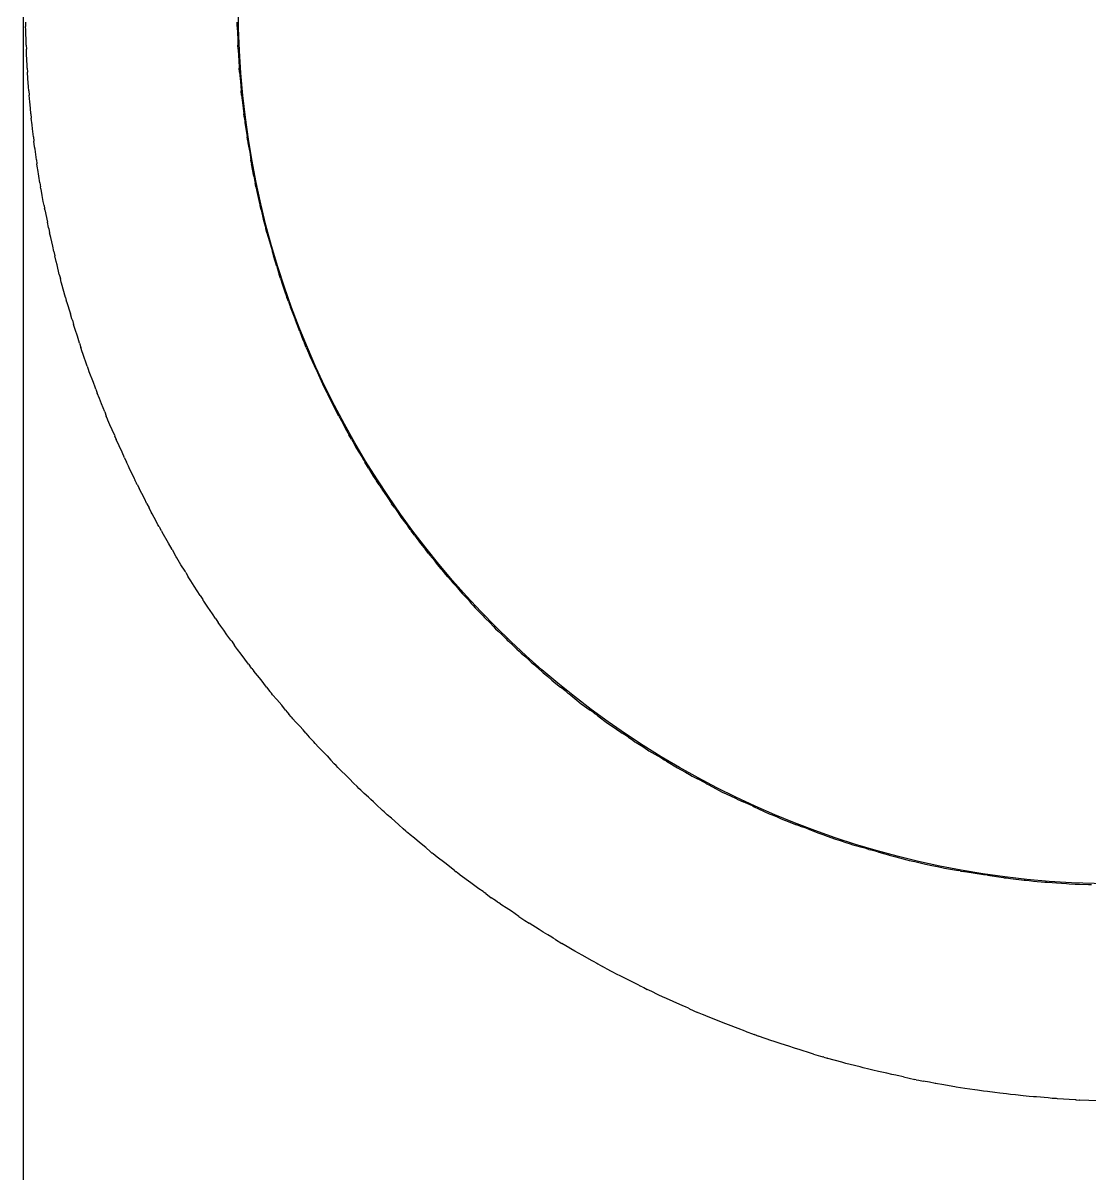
# Model space of a CAD drawing. Extents: x -31 to 210, y -65 to 38.
# Drawn here: x -30.99 to -15.86, y -16.56 to -0.25 of the extents above; entities that cross this region are included whole.
import ezdxf

# ---------------------------------------------------------------- set-up
doc = ezdxf.new("R2010")
doc.units = 0

msp = doc.modelspace()

# ---------------------------------------------------------------- linework, layer by layer
at = {"layer": 'BOUNDING_BOX'}
msp.add_line((-30.9858, 20.7725), (-30.9858, -31.7776), dxfattribs=at)
at = {"layer": 'MIDPLANE_Z0_OUTLINE'}
for p, q in [((-30.9488, -0.2362), (-30.9483, -0.2955)), ((-30.9468, -0.3464), (-30.9483, -0.2955)), ((-27.9495, -0.2955), (-27.9502, -0.2362)), ((-27.9495, -0.2955), (-27.946, -0.3976)), ((-30.9409, -0.5381), (-30.9468, -0.3464)), ((-27.946, -0.3976), (-27.9436, -0.4657)), ((-27.9436, -0.4657), (-27.9399, -0.5612)), ((-30.9403, -0.5612), (-30.9409, -0.5381)), ((-30.9403, -0.5612), (-30.9386, -0.6205)), ((-30.935, -0.6892), (-30.9386, -0.6205)), ((-27.9376, -0.6205), (-27.9399, -0.5612)), ((-27.9376, -0.6205), (-27.9318, -0.718)), ((-30.9267, -0.8489), (-30.935, -0.6892)), ((-27.9318, -0.718), (-27.9283, -0.7755)), ((-27.9283, -0.7755), (-27.921, -0.8862)), ((-30.9249, -0.8862), (-30.9267, -0.8489)), ((-30.9249, -0.8862), (-30.922, -0.9455)), ((-30.9156, -1.0321), (-30.922, -0.9455)), ((-27.917, -0.9455), (-27.921, -0.8862)), ((-27.917, -0.9455), (-27.9095, -1.0344)), ((-30.9067, -1.1539), (-30.9156, -1.0321)), ((-27.9095, -1.0344), (-27.9058, -1.0779)), ((-27.9058, -1.0779), (-27.8932, -1.2112)), ((-30.9027, -1.2112), (-30.9067, -1.1539)), ((-30.9027, -1.2112), (-30.8986, -1.2705)), ((-30.8896, -1.3666), (-30.8986, -1.2705)), ((-27.8875, -1.2705), (-27.8932, -1.2112)), ((-27.8875, -1.2705), (-27.8795, -1.3442)), ((-30.8814, -1.4535), (-30.8896, -1.3666)), ((-30.8739, -1.5362), (-30.8814, -1.4535)), ((-27.8795, -1.3442), (-27.8763, -1.3734)), ((-27.8763, -1.3734), (-27.8563, -1.5362)), ((-30.8739, -1.5362), (-30.8686, -1.5955)), ((-30.8578, -1.6898), (-30.8686, -1.5955)), ((-27.849, -1.5955), (-27.8563, -1.5362)), ((-27.849, -1.5955), (-27.8423, -1.6462)), ((-30.8511, -1.7482), (-30.8578, -1.6898)), ((-30.8385, -1.8612), (-30.8511, -1.7482)), ((-27.8423, -1.6462), (-27.8401, -1.6623)), ((-27.8401, -1.6623), (-27.8101, -1.8612)), ((-30.8385, -1.8612), (-30.8319, -1.9205)), ((-30.8209, -2.0017), (-30.8319, -1.9205)), ((-27.8012, -1.9205), (-27.8101, -1.8612)), ((-27.8012, -1.9205), (-27.7983, -1.9396)), ((-27.7983, -1.9396), (-27.7975, -1.9446)), ((-27.7975, -1.9446), (-27.7886, -1.9948)), ((-30.816, -2.0381), (-30.8209, -2.0017)), ((-30.796, -2.1862), (-30.816, -2.0381)), ((-27.7886, -1.9948), (-27.7734, -2.0801)), ((-27.7734, -2.0801), (-27.7561, -2.1862)), ((-30.796, -2.1862), (-30.7881, -2.2455)), ((-30.779, -2.3035), (-30.7881, -2.2455)), ((-27.7502, -2.2224), (-27.7561, -2.1862)), ((-27.7502, -2.2224), (-27.7465, -2.2431)), ((-27.7465, -2.2431), (-27.7461, -2.2455)), ((-27.7141, -2.4167), (-27.7461, -2.2455)), ((-30.7759, -2.3231), (-30.779, -2.3035)), ((-30.746, -2.5112), (-30.7759, -2.3231)), ((-27.7141, -2.4167), (-27.6992, -2.4964)), ((-30.746, -2.5112), (-30.7365, -2.5705)), ((-30.7319, -2.5962), (-30.7365, -2.5705)), ((-30.7307, -2.6029), (-30.7319, -2.5962)), ((-30.7142, -2.6929), (-30.7307, -2.6029)), ((-27.6992, -2.4964), (-27.6961, -2.5112)), ((-27.6838, -2.5705), (-27.6961, -2.5112)), ((-27.6838, -2.5705), (-27.6699, -2.636)), ((-30.6984, -2.7794), (-30.7142, -2.6929)), ((-27.6699, -2.636), (-27.6426, -2.7648)), ((-27.6426, -2.7648), (-27.6257, -2.8362)), ((-30.6873, -2.8362), (-30.6984, -2.7794)), ((-30.6873, -2.8362), (-30.6794, -2.8765)), ((-30.6765, -2.8932), (-30.6794, -2.8765)), ((-30.6761, -2.8955), (-30.6765, -2.8932)), ((-30.6761, -2.8955), (-30.6391, -3.0702)), ((-27.6116, -2.8955), (-27.6257, -2.8362)), ((-27.6116, -2.8955), (-27.5919, -2.9789)), ((-30.6232, -3.1453), (-30.6391, -3.0702)), ((-27.5919, -2.9789), (-27.5804, -3.0275)), ((-27.5804, -3.0275), (-27.5445, -3.1612)), ((-30.6201, -3.1612), (-30.6232, -3.1453)), ((-30.6201, -3.1612), (-30.6086, -3.2205)), ((-30.5938, -3.2856), (-30.6086, -3.2205)), ((-27.5286, -3.2205), (-27.5445, -3.1612)), ((-27.5286, -3.2205), (-27.5162, -3.2686)), ((-30.5649, -3.4121), (-30.5938, -3.2856)), ((-30.5489, -3.4862), (-30.5649, -3.4121)), ((-27.5162, -3.2686), (-27.5121, -3.2843)), ((-27.5121, -3.2843), (-27.4518, -3.4862)), ((-30.5489, -3.4862), (-30.5361, -3.5455)), ((-30.5157, -3.6284), (-30.5361, -3.5455)), ((-27.4484, -3.4978), (-27.4518, -3.4862)), ((-27.4484, -3.4978), (-27.448, -3.4992)), ((-27.448, -3.4992), (-27.4382, -3.5353)), ((-27.4382, -3.5353), (-27.4355, -3.5442)), ((-27.4355, -3.5442), (-27.4351, -3.5455)), ((-27.3891, -3.7011), (-27.4351, -3.5455)), ((-30.5039, -3.6761), (-30.5157, -3.6284)), ((-30.4712, -3.8112), (-30.5039, -3.6761)), ((-27.3891, -3.7011), (-27.3639, -3.7861)), ((-30.4712, -3.8112), (-30.4568, -3.8705)), ((-30.4435, -3.9202), (-30.4568, -3.8705)), ((-27.3639, -3.7861), (-27.3556, -3.8112)), ((-27.3359, -3.8705), (-27.3556, -3.8112)), ((-27.3359, -3.8705), (-27.3116, -3.9464)), ((-30.4392, -3.9364), (-30.4435, -3.9202)), ((-30.3849, -4.1362), (-30.4392, -3.9364)), ((-27.3116, -3.9464), (-27.2844, -4.0315)), ((-27.2844, -4.0315), (-27.2464, -4.1362)), ((-30.3849, -4.1362), (-30.3734, -4.1785)), ((-30.3728, -4.1803), (-30.3734, -4.1785)), ((-30.3695, -4.1916), (-30.3728, -4.1803)), ((-30.3687, -4.1949), (-30.3695, -4.1916)), ((-30.3685, -4.1955), (-30.3687, -4.1949)), ((-30.3685, -4.1955), (-30.3141, -4.3711)), ((-27.2249, -4.1955), (-27.2464, -4.1362)), ((-27.2249, -4.1955), (-27.206, -4.2509)), ((-30.2928, -4.4399), (-30.3141, -4.3711)), ((-27.206, -4.2509), (-27.1991, -4.2712)), ((-27.1991, -4.2712), (-27.1238, -4.4612)), ((-30.2868, -4.4612), (-30.2928, -4.4399)), ((-30.2868, -4.4612), (-30.2701, -4.5205)), ((-30.247, -4.5919), (-30.2701, -4.5205)), ((-27.1234, -4.4624), (-27.1238, -4.4612)), ((-27.1234, -4.4624), (-27.1233, -4.4625)), ((-27.1233, -4.4625), (-27.108, -4.5052)), ((-27.108, -4.5052), (-27.1026, -4.5187)), ((-27.1026, -4.5187), (-27.1019, -4.5205)), ((-27.0641, -4.619), (-27.1019, -4.5205)), ((-30.2159, -4.688), (-30.247, -4.5919)), ((-30.1854, -4.7862), (-30.2159, -4.688)), ((-27.0641, -4.619), (-27.0177, -4.7398)), ((-30.1854, -4.7862), (-30.167, -4.8455)), ((-30.1456, -4.9086), (-30.167, -4.8455)), ((-27.0177, -4.7398), (-26.9976, -4.7862)), ((-26.9719, -4.8455), (-26.9976, -4.7862)), ((-26.9719, -4.8455), (-26.9416, -4.9204)), ((-30.1369, -4.9341), (-30.1456, -4.9086)), ((-30.0761, -5.1112), (-30.1369, -4.9341)), ((-26.9416, -4.9204), (-26.9218, -4.969)), ((-26.9218, -4.969), (-26.8555, -5.1112)), ((-30.0761, -5.1112), (-30.0558, -5.1705)), ((-30.0542, -5.175), (-30.0558, -5.1705)), ((-30.0538, -5.176), (-30.0542, -5.175)), ((-30.0528, -5.1788), (-30.0538, -5.176)), ((-30.0484, -5.1907), (-30.0528, -5.1788)), ((-29.9891, -5.3432), (-30.0484, -5.1907)), ((-26.8279, -5.1705), (-26.8555, -5.1112)), ((-26.8279, -5.1705), (-26.821, -5.1869)), ((-26.821, -5.1869), (-26.8191, -5.1913)), ((-26.8191, -5.1913), (-26.8143, -5.2009)), ((-26.8143, -5.2009), (-26.7984, -5.2323)), ((-29.963, -5.4102), (-29.9891, -5.3432)), ((-26.7984, -5.2323), (-26.7391, -5.3643)), ((-26.7391, -5.3643), (-26.7168, -5.4139)), ((-29.9539, -5.4362), (-29.963, -5.4102)), ((-29.9539, -5.4362), (-29.933, -5.4955)), ((-29.904, -5.5684), (-29.933, -5.4955)), ((-26.7168, -5.4139), (-26.7054, -5.4362)), ((-26.6753, -5.4955), (-26.7054, -5.4362)), ((-26.6753, -5.4955), (-26.6419, -5.5664)), ((-29.8733, -5.6454), (-29.904, -5.5684)), ((-29.8286, -5.7612), (-29.8733, -5.6454)), ((-26.6419, -5.5664), (-26.6106, -5.6327)), ((-26.6106, -5.6327), (-26.5409, -5.7612)), ((-29.8286, -5.7612), (-29.8057, -5.8205)), ((-29.7874, -5.8645), (-29.8057, -5.8205)), ((-29.7816, -5.8787), (-29.7874, -5.8645)), ((-26.5087, -5.8205), (-26.5409, -5.7612)), ((-26.5087, -5.8205), (-26.4996, -5.8392)), ((-26.4996, -5.8392), (-26.4971, -5.8443)), ((-26.4971, -5.8443), (-26.4915, -5.8539)), ((-26.4915, -5.8539), (-26.4734, -5.8849)), ((-29.7549, -5.9417), (-29.7816, -5.8787)), ((-29.7234, -6.0162), (-29.7549, -5.9417)), ((-29.6914, -6.0862), (-29.7234, -6.0162)), ((-26.4734, -5.8849), (-26.4141, -5.9993)), ((-26.4141, -5.9993), (-26.3844, -6.0565)), ((-29.6914, -6.0862), (-29.6828, -6.105)), ((-29.6668, -6.1451), (-29.6828, -6.105)), ((-29.6667, -6.1455), (-29.6668, -6.1451)), ((-29.6667, -6.1455), (-29.6641, -6.1512)), ((-29.5821, -6.3293), (-29.6641, -6.1512)), ((-26.3844, -6.0565), (-26.3669, -6.0862)), ((-26.3321, -6.1455), (-26.3669, -6.0862)), ((-26.3321, -6.1455), (-26.2948, -6.2145)), ((-29.5466, -6.4112), (-29.5821, -6.3293)), ((-26.2948, -6.2145), (-26.2677, -6.2648)), ((-26.2677, -6.2648), (-26.1761, -6.4112)), ((-29.5466, -6.4112), (-29.5209, -6.4705)), ((-29.4932, -6.5295), (-29.5209, -6.4705)), ((-26.1484, -6.4556), (-26.1761, -6.4112)), ((-26.1484, -6.4556), (-26.1477, -6.4568)), ((-26.1477, -6.4568), (-26.143, -6.4652)), ((-26.143, -6.4652), (-26.14, -6.4698)), ((-26.14, -6.4698), (-26.1396, -6.4705)), ((-26.0891, -6.556), (-26.1396, -6.4705)), ((-29.4817, -6.5538), (-29.4932, -6.5295)), ((-29.4077, -6.7092), (-29.4817, -6.5538)), ((-26.0891, -6.556), (-26.0222, -6.6693)), ((-26.0222, -6.6693), (-25.9772, -6.7362)), ((-29.3984, -6.7288), (-29.4077, -6.7092)), ((-29.3945, -6.7362), (-29.3984, -6.7288)), ((-29.3945, -6.7362), (-29.3755, -6.7726)), ((-29.3661, -6.7935), (-29.3755, -6.7726)), ((-29.3652, -6.7955), (-29.3661, -6.7935)), ((-29.3652, -6.7955), (-29.3391, -6.8455)), ((-29.2651, -6.9872), (-29.3391, -6.8455)), ((-25.9372, -6.7955), (-25.9772, -6.7362)), ((-25.9372, -6.7955), (-25.9064, -6.8463)), ((-25.9064, -6.8463), (-25.8943, -6.8664)), ((-29.229, -7.0612), (-29.2651, -6.9872)), ((-25.8943, -6.8664), (-25.867, -6.9043)), ((-25.867, -6.9043), (-25.8234, -6.965)), ((-25.8234, -6.965), (-25.7641, -7.0575)), ((-29.229, -7.0612), (-29.2001, -7.1205)), ((-29.1694, -7.1786), (-29.2001, -7.1205)), ((-25.7641, -7.0575), (-25.7626, -7.0598)), ((-25.7626, -7.0598), (-25.7616, -7.0612)), ((-25.7183, -7.1205), (-25.7616, -7.0612)), ((-25.7183, -7.1205), (-25.6803, -7.1778)), ((-25.6803, -7.1778), (-25.6306, -7.2527)), ((-29.1563, -7.2034), (-29.1694, -7.1786)), ((-29.0999, -7.3087), (-29.1563, -7.2034)), ((-29.0734, -7.3583), (-29.0999, -7.3087)), ((-25.6306, -7.2527), (-25.5278, -7.3862)), ((-29.057, -7.3862), (-29.0734, -7.3583)), ((-29.057, -7.3862), (-29.0411, -7.4132)), ((-29.0254, -7.4443), (-29.0411, -7.4132)), ((-29.0248, -7.4455), (-29.0254, -7.4443)), ((-29.0248, -7.4455), (-29.0141, -7.464)), ((-28.9232, -7.6203), (-29.0141, -7.464)), ((-25.4984, -7.4244), (-25.5278, -7.3862)), ((-25.4984, -7.4244), (-25.4974, -7.4258)), ((-25.4974, -7.4258), (-25.4897, -7.4369)), ((-25.4897, -7.4369), (-25.4838, -7.4444)), ((-25.4838, -7.4444), (-25.4829, -7.4455)), ((-25.4391, -7.5063), (-25.4829, -7.4455)), ((-28.8732, -7.7112), (-28.9232, -7.6203)), ((-25.4391, -7.5063), (-25.3533, -7.6254)), ((-25.3533, -7.6254), (-25.2824, -7.7112)), ((-28.8732, -7.7112), (-28.8406, -7.7705)), ((-28.8152, -7.8138), (-28.8406, -7.7705)), ((-28.8065, -7.8286), (-28.8152, -7.8138)), ((-28.7862, -7.8624), (-28.8065, -7.8286)), ((-25.2334, -7.7705), (-25.2824, -7.7112)), ((-25.2334, -7.7705), (-25.2139, -7.7973)), ((-25.2139, -7.7973), (-25.2081, -7.8052)), ((-25.2081, -7.8052), (-25.1997, -7.8147)), ((-25.1997, -7.8147), (-25.1734, -7.8445)), ((-28.7484, -7.9254), (-28.7862, -7.8624)), ((-28.6891, -8.0168), (-28.7484, -7.9254)), ((-25.1734, -7.8445), (-25.1141, -7.9207)), ((-25.1141, -7.9207), (-25.0635, -7.9857)), ((-25.0635, -7.9857), (-25.0186, -8.0362)), ((-28.6814, -8.0286), (-28.6891, -8.0168)), ((-28.6771, -8.0362), (-28.6814, -8.0286)), ((-28.6771, -8.0362), (-28.6435, -8.0955)), ((-28.6062, -8.154), (-28.6435, -8.0955)), ((-28.5578, -8.2299), (-28.6062, -8.154)), ((-24.966, -8.0955), (-25.0186, -8.0362)), ((-24.966, -8.0955), (-24.929, -8.1422)), ((-24.929, -8.1422), (-24.914, -8.1612)), ((-28.4759, -8.3612), (-28.5578, -8.2299)), ((-24.914, -8.1612), (-24.8933, -8.1831)), ((-24.8933, -8.1831), (-24.8484, -8.2307)), ((-24.8484, -8.2307), (-24.7891, -8.3013)), ((-24.7891, -8.3013), (-24.7617, -8.3339)), ((-28.4759, -8.3612), (-28.439, -8.4205)), ((-28.434, -8.4282), (-28.439, -8.4205)), ((-28.4328, -8.43), (-28.434, -8.4282)), ((-28.431, -8.4328), (-28.4328, -8.43)), ((-28.4234, -8.4441), (-28.431, -8.4328)), ((-28.3641, -8.5287), (-28.4234, -8.4441)), ((-24.7617, -8.3339), (-24.7356, -8.3612)), ((-24.6788, -8.4205), (-24.7356, -8.3612)), ((-24.6788, -8.4205), (-24.6324, -8.4748)), ((-24.6324, -8.4748), (-24.6071, -8.5042)), ((-28.2991, -8.6213), (-28.3641, -8.5287)), ((-28.2573, -8.6862), (-28.2991, -8.6213)), ((-24.6071, -8.5042), (-24.5756, -8.5353)), ((-24.5756, -8.5353), (-24.5234, -8.5868)), ((-24.5234, -8.5868), (-24.4641, -8.6524)), ((-28.2573, -8.6862), (-28.2192, -8.7455)), ((-28.184, -8.7961), (-28.2192, -8.7455)), ((-28.1696, -8.8168), (-28.184, -8.7961)), ((-24.4641, -8.6524), (-24.448, -8.6701)), ((-24.448, -8.6701), (-24.4314, -8.6862)), ((-24.3702, -8.7455), (-24.4314, -8.6862)), ((-24.3702, -8.7455), (-24.3198, -8.8)), ((-24.3198, -8.8), (-24.2877, -8.8348)), ((-28.142, -8.8558), (-28.1696, -8.8168)), ((-28.0984, -8.9176), (-28.142, -8.8558)), ((-28.0391, -8.9946), (-28.0984, -8.9176)), ((-24.2877, -8.8348), (-24.253, -8.8666)), ((-24.253, -8.8666), (-24.1984, -8.9168)), ((-24.1984, -8.9168), (-24.1391, -8.9775)), ((-28.0318, -9.004), (-28.0391, -8.9946)), ((-28.027, -9.0112), (-28.0318, -9.004)), ((-28.027, -9.0112), (-27.9873, -9.0705)), ((-27.9446, -9.1276), (-27.9873, -9.0705)), ((-27.8957, -9.1929), (-27.9446, -9.1276)), ((-24.1391, -8.9775), (-24.1224, -8.9946)), ((-24.1224, -8.9946), (-24.1039, -9.0112)), ((-24.0379, -9.0705), (-24.1039, -9.0112)), ((-24.0379, -9.0705), (-23.9865, -9.1223)), ((-23.9865, -9.1223), (-23.956, -9.1531)), ((-27.7899, -9.3362), (-27.8957, -9.1929)), ((-23.956, -9.1531), (-23.9273, -9.1774)), ((-23.9273, -9.1774), (-23.8734, -9.2233)), ((-23.8734, -9.2233), (-23.8141, -9.2797)), ((-23.8141, -9.2797), (-23.7851, -9.3072)), ((-27.7899, -9.3362), (-27.7734, -9.3587)), ((-27.7721, -9.3602), (-27.7734, -9.3587)), ((-27.7566, -9.3788), (-27.7721, -9.3602)), ((-27.7461, -9.3938), (-27.7566, -9.3788)), ((-27.7449, -9.3955), (-27.7461, -9.3938)), ((-27.7449, -9.3955), (-27.7141, -9.4336)), ((-27.6123, -9.5595), (-27.7141, -9.4336)), ((-23.7851, -9.3072), (-23.7503, -9.3362)), ((-23.6791, -9.3955), (-23.7503, -9.3362)), ((-23.6791, -9.3955), (-23.6325, -9.4393)), ((-23.6325, -9.4393), (-23.6117, -9.4588)), ((-23.6117, -9.4588), (-23.5938, -9.4729)), ((-27.5342, -9.6612), (-27.6123, -9.5595)), ((-23.5938, -9.4729), (-23.5484, -9.5085)), ((-23.5484, -9.5085), (-23.4891, -9.5608)), ((-23.4891, -9.5608), (-23.4358, -9.6079)), ((-23.4358, -9.6079), (-23.3667, -9.6612)), ((-27.5342, -9.6612), (-27.4888, -9.7205)), ((-27.4745, -9.7382), (-27.4888, -9.7205)), ((-27.4707, -9.7429), (-27.4745, -9.7382)), ((-27.4659, -9.7487), (-27.4707, -9.7429)), ((-27.4484, -9.7698), (-27.4659, -9.7487)), ((-27.3891, -9.8375), (-27.4484, -9.7698)), ((-23.2899, -9.7205), (-23.3667, -9.6612)), ((-23.2899, -9.7205), (-23.2628, -9.7443)), ((-23.2628, -9.7443), (-23.2545, -9.7516)), ((-23.2545, -9.7516), (-23.2475, -9.7567)), ((-23.2475, -9.7567), (-23.2234, -9.7742)), ((-23.2234, -9.7742), (-23.1641, -9.8228)), ((-27.3197, -9.9168), (-27.3891, -9.8375)), ((-27.2639, -9.9862), (-27.3197, -9.9168)), ((-23.1641, -9.8228), (-23.0743, -9.8965)), ((-23.0743, -9.8965), (-22.9489, -9.9862)), ((-27.2639, -9.9862), (-27.2164, -10.0455)), ((-27.1844, -10.0828), (-27.2164, -10.0455)), ((-27.1734, -10.0956), (-27.1844, -10.0828)), ((-27.1598, -10.1111), (-27.1734, -10.0956)), ((-27.1234, -10.1525), (-27.1598, -10.1111)), ((-22.8984, -10.0224), (-22.9489, -9.9862)), ((-22.8984, -10.0224), (-22.8969, -10.0235)), ((-22.8969, -10.0235), (-22.8854, -10.0325)), ((-22.8854, -10.0325), (-22.8682, -10.0444)), ((-22.8682, -10.0444), (-22.8665, -10.0455)), ((-22.8391, -10.0665), (-22.8665, -10.0455)), ((-22.8391, -10.0665), (-22.7005, -10.1726)), ((-27.0641, -10.2154), (-27.1234, -10.1525)), ((-27.0176, -10.2647), (-27.0641, -10.2154)), ((-26.9784, -10.3112), (-27.0176, -10.2647)), ((-22.7005, -10.1726), (-22.6343, -10.2162)), ((-22.6343, -10.2162), (-22.5734, -10.2563)), ((-22.5734, -10.2563), (-22.5141, -10.2992)), ((-26.9784, -10.3112), (-26.9284, -10.3705)), ((-26.8852, -10.4178), (-26.9284, -10.3705)), ((-26.8663, -10.4385), (-26.8852, -10.4178)), ((-26.8444, -10.4621), (-26.8663, -10.4385)), ((-22.5141, -10.2992), (-22.5071, -10.3042)), ((-22.5071, -10.3042), (-22.4961, -10.3112)), ((-22.4028, -10.3705), (-22.4961, -10.3112)), ((-22.4028, -10.3705), (-22.3444, -10.4123)), ((-22.3444, -10.4123), (-22.3128, -10.4349)), ((-22.3128, -10.4349), (-22.2954, -10.4454)), ((-26.7984, -10.5117), (-26.8444, -10.4621)), ((-26.7391, -10.5705), (-26.7984, -10.5117)), ((-26.7061, -10.6032), (-26.7391, -10.5705)), ((-26.6768, -10.6362), (-26.7061, -10.6032)), ((-22.2954, -10.4454), (-22.2484, -10.4736)), ((-22.2484, -10.4736), (-22.1891, -10.5132)), ((-22.1891, -10.5132), (-22.1154, -10.5625)), ((-22.1154, -10.5625), (-21.9894, -10.6362)), ((-26.6768, -10.6362), (-26.624, -10.6955)), ((-26.575, -10.746), (-26.624, -10.6955)), ((-26.5498, -10.772), (-26.575, -10.746)), ((-21.9234, -10.6749), (-21.9894, -10.6362)), ((-21.9234, -10.6749), (-21.9219, -10.6758)), ((-21.9219, -10.6758), (-21.9107, -10.6829)), ((-21.9107, -10.6829), (-21.8899, -10.6945)), ((-21.8899, -10.6945), (-21.8881, -10.6955)), ((-21.8641, -10.7104), (-21.8881, -10.6955)), ((-21.8641, -10.7104), (-21.7094, -10.8065)), ((-26.5233, -10.799), (-26.5498, -10.772)), ((-26.4734, -10.8498), (-26.5233, -10.799)), ((-26.4141, -10.9051), (-26.4734, -10.8498)), ((-26.3851, -10.9322), (-26.4141, -10.9051)), ((-21.7094, -10.8065), (-21.6666, -10.8294)), ((-21.6666, -10.8294), (-21.5984, -10.8658)), ((-21.5984, -10.8658), (-21.5391, -10.9003)), ((-21.5391, -10.9003), (-21.5006, -10.9228)), ((-21.5006, -10.9228), (-21.4257, -10.9612)), ((-26.3577, -10.9612), (-26.3851, -10.9322)), ((-26.3577, -10.9612), (-26.3018, -11.0205)), ((-26.2509, -11.07), (-26.3018, -11.0205)), ((-26.224, -11.0962), (-26.2509, -11.07)), ((-21.3102, -11.0205), (-21.4257, -10.9612)), ((-21.3102, -11.0205), (-21.292, -11.0311)), ((-21.292, -11.0311), (-21.2869, -11.0341)), ((-21.2869, -11.0341), (-21.2841, -11.0354)), ((-21.2841, -11.0354), (-21.2734, -11.0406)), ((-21.2734, -11.0406), (-21.2141, -11.0725)), ((-21.2141, -11.0725), (-21.0751, -11.1473)), ((-26.1987, -11.1205), (-26.224, -11.0962)), ((-26.1484, -11.1688), (-26.1987, -11.1205)), ((-26.0891, -11.2211), (-26.1484, -11.1688)), ((-26.0544, -11.2516), (-26.0891, -11.2211)), ((-26.0197, -11.2862), (-26.0544, -11.2516)), ((-21.0751, -11.1473), (-21.0208, -11.1726)), ((-21.0208, -11.1726), (-20.9484, -11.2065)), ((-20.9484, -11.2065), (-20.8891, -11.2363)), ((-20.8891, -11.2363), (-20.8559, -11.253)), ((-20.8559, -11.253), (-20.7814, -11.2862)), ((-26.0197, -11.2862), (-25.9602, -11.3455)), ((-25.9114, -11.3904), (-25.9602, -11.3455)), ((-25.8889, -11.4111), (-25.9114, -11.3904)), ((-25.8695, -11.4286), (-25.8889, -11.4111)), ((-20.6482, -11.3455), (-20.7814, -11.2862)), ((-20.6482, -11.3455), (-20.6353, -11.352)), ((-20.6353, -11.352), (-20.6317, -11.3538)), ((-20.6317, -11.3538), (-20.6299, -11.3545)), ((-20.6299, -11.3545), (-20.6234, -11.3573)), ((-20.6234, -11.3573), (-20.5641, -11.3847)), ((-20.5641, -11.3847), (-20.4092, -11.4564)), ((-25.8234, -11.4704), (-25.8695, -11.4286)), ((-25.7641, -11.5199), (-25.8234, -11.4704)), ((-25.7143, -11.5615), (-25.7641, -11.5199)), ((-25.661, -11.6112), (-25.7143, -11.5615)), ((-20.4092, -11.4564), (-20.3702, -11.472)), ((-20.3702, -11.472), (-20.2984, -11.5008)), ((-20.2984, -11.5008), (-20.2391, -11.5263)), ((-20.2391, -11.5263), (-20.1796, -11.5518)), ((-20.1796, -11.5518), (-20.023, -11.6112)), ((-25.661, -11.6112), (-25.5974, -11.6705)), ((-25.5583, -11.7045), (-25.5974, -11.6705)), ((-25.5445, -11.7166), (-25.5583, -11.7045)), ((-25.5331, -11.7263), (-25.5445, -11.7166)), ((-25.4984, -11.7558), (-25.5331, -11.7263)), ((-19.9734, -11.6301), (-20.023, -11.6112)), ((-19.9734, -11.6301), (-19.9715, -11.6308)), ((-19.9715, -11.6308), (-19.9445, -11.6416)), ((-19.9141, -11.6524), (-19.9445, -11.6416)), ((-19.8628, -11.6705), (-19.9141, -11.6524)), ((-19.8628, -11.6705), (-19.7922, -11.6983)), ((-19.7922, -11.6983), (-19.7088, -11.731)), ((-19.7088, -11.731), (-19.6939, -11.736)), ((-19.6939, -11.736), (-19.6484, -11.7513)), ((-25.4391, -11.8029), (-25.4984, -11.7558)), ((-25.3649, -11.862), (-25.4391, -11.8029)), ((-25.2791, -11.9362), (-25.3649, -11.862)), ((-19.6484, -11.7513), (-19.5891, -11.7726)), ((-19.5891, -11.7726), (-19.4686, -11.8158)), ((-19.4686, -11.8158), (-19.404, -11.8362)), ((-19.404, -11.8362), (-19.3234, -11.8616)), ((-19.3234, -11.8616), (-19.2641, -11.8811)), ((-19.2641, -11.8811), (-19.2226, -11.8947)), ((-19.2226, -11.8947), (-19.0803, -11.9362)), ((-25.2791, -11.9362), (-25.2107, -11.9955)), ((-25.1944, -12.0089), (-25.2107, -11.9955)), ((-25.1902, -12.0124), (-25.1944, -12.0089)), ((-25.1868, -12.0151), (-25.1902, -12.0124)), ((-25.1734, -12.0258), (-25.1868, -12.0151)), ((-25.1141, -12.0709), (-25.1734, -12.0258)), ((-25.0061, -12.1532), (-25.1141, -12.0709)), ((-18.9984, -11.9602), (-19.0803, -11.9362)), ((-18.9984, -11.9602), (-18.9962, -11.9608)), ((-18.9962, -11.9608), (-18.9712, -11.9683)), ((-18.9391, -11.9769), (-18.9712, -11.9683)), ((-18.8694, -11.9955), (-18.9391, -11.9769)), ((-18.8694, -11.9955), (-18.7886, -12.0193)), ((-18.7886, -12.0193), (-18.718, -12.0401)), ((-18.718, -12.0401), (-18.7079, -12.0427)), ((-18.7079, -12.0427), (-18.6734, -12.0515)), ((-18.6734, -12.0515), (-18.6141, -12.0671)), ((-18.6141, -12.0671), (-18.4605, -12.1077)), ((-24.871, -12.2612), (-25.0061, -12.1532)), ((-18.4605, -12.1077), (-18.4247, -12.116)), ((-18.4247, -12.116), (-18.3484, -12.1337)), ((-18.3484, -12.1337), (-18.2891, -12.1476)), ((-18.2891, -12.1476), (-18.197, -12.1692)), ((-18.197, -12.1692), (-18.1073, -12.1878)), ((-18.1073, -12.1878), (-18.0234, -12.2053)), ((-18.0234, -12.2053), (-17.9641, -12.2175)), ((-17.9641, -12.2175), (-17.9277, -12.2249)), ((-17.9277, -12.2249), (-17.7295, -12.2612)), ((-24.871, -12.2612), (-24.8484, -12.2793)), ((-24.8468, -12.2804), (-24.8484, -12.2793)), ((-24.8241, -12.2962), (-24.8468, -12.2804)), ((-24.7952, -12.32), (-24.8241, -12.2962)), ((-24.7946, -12.3205), (-24.7952, -12.32)), ((-24.7946, -12.3205), (-24.7891, -12.3246)), ((-24.6381, -12.4352), (-24.7891, -12.3246)), ((-17.6984, -12.2669), (-17.7295, -12.2612)), ((-17.6984, -12.2669), (-17.6974, -12.2671)), ((-17.6974, -12.2671), (-17.6528, -12.275)), ((-17.6391, -12.2772), (-17.6528, -12.275)), ((-17.3735, -12.3194), (-17.6391, -12.2772)), ((-17.3734, -12.3194), (-17.3735, -12.3194)), ((-17.3734, -12.3194), (-17.3724, -12.3196)), ((-17.3654, -12.3205), (-17.3724, -12.3196)), ((-17.3653, -12.3206), (-17.3654, -12.3205)), ((-17.3141, -12.328), (-17.3653, -12.3206)), ((-17.3141, -12.328), (-17.0888, -12.361)), ((-17.0888, -12.361), (-17.08, -12.3621)), ((-17.08, -12.3621), (-17.0484, -12.3662)), ((-17.0484, -12.3662), (-16.9891, -12.3732)), ((-16.9891, -12.3732), (-16.7987, -12.3959)), ((-16.7987, -12.3959), (-16.78, -12.3978)), ((-16.78, -12.3978), (-16.7234, -12.4038)), ((-24.5838, -12.4755), (-24.6381, -12.4352)), ((-24.5234, -12.5203), (-24.5838, -12.4755)), ((-24.4641, -12.5597), (-24.5234, -12.5203)), ((-24.4482, -12.5703), (-24.4641, -12.5597)), ((-16.7234, -12.4038), (-16.6641, -12.4092)), ((-16.6641, -12.4092), (-16.5018, -12.424)), ((-16.5018, -12.424), (-16.4728, -12.4263)), ((-16.4728, -12.4263), (-16.3984, -12.4323)), ((-16.3984, -12.4323), (-16.3391, -12.4361)), ((-16.3391, -12.4361), (-16.1978, -12.445)), ((-16.1978, -12.445), (-16.1594, -12.4471)), ((-16.1594, -12.4471), (-16.0734, -12.452)), ((-16.0734, -12.452), (-16.0141, -12.4541)), ((-16.0141, -12.4541), (-15.8864, -12.4586)), ((-15.8864, -12.4586), (-15.8413, -12.46)), ((-24.4273, -12.5862), (-24.4482, -12.5703)), ((-24.4273, -12.5862), (-24.3495, -12.6455)), ((-24.291, -12.6866), (-24.3495, -12.6455)), ((-24.2607, -12.7079), (-24.291, -12.6866)), ((-24.2439, -12.7195), (-24.2607, -12.7079)), ((-24.1984, -12.7509), (-24.2439, -12.7195)), ((-24.1391, -12.7888), (-24.1984, -12.7509)), ((-24.0645, -12.8366), (-24.1391, -12.7888)), ((-23.957, -12.9112), (-24.0645, -12.8366)), ((-23.957, -12.9112), (-23.8734, -12.9693)), ((-23.8732, -12.9693), (-23.8734, -12.9693)), ((-23.8726, -12.9697), (-23.8732, -12.9693)), ((-23.8717, -12.9704), (-23.8726, -12.9697)), ((-23.8715, -12.9705), (-23.8717, -12.9704)), ((-23.8715, -12.9705), (-23.8141, -13.0062)), ((-23.6722, -13.0943), (-23.8141, -13.0062)), ((-23.6125, -13.1321), (-23.6722, -13.0943)), ((-23.5484, -13.1726), (-23.6125, -13.1321)), ((-23.4891, -13.2061), (-23.5484, -13.1726)), ((-23.4698, -13.217), (-23.4891, -13.2061)), ((-23.4399, -13.2362), (-23.4698, -13.217)), ((-23.4399, -13.2362), (-23.3477, -13.2955)), ((-23.2929, -13.3283), (-23.3477, -13.2955)), ((-23.2699, -13.342), (-23.2929, -13.3283)), ((-23.2589, -13.3484), (-23.2699, -13.342)), ((-23.2234, -13.3692), (-23.2589, -13.3484)), ((-23.1641, -13.4017), (-23.2234, -13.3692)), ((-23.0611, -13.4583), (-23.1641, -13.4017)), ((-22.92, -13.5397), (-23.0611, -13.4583)), ((-22.8984, -13.5521), (-22.92, -13.5397)), ((-22.8803, -13.5612), (-22.8984, -13.5521)), ((-22.8803, -13.5612), (-22.8529, -13.575)), ((-22.8529, -13.575), (-22.8391, -13.5831)), ((-22.8391, -13.5831), (-22.775, -13.6205)), ((-22.7068, -13.657), (-22.775, -13.6205)), ((-22.6437, -13.6908), (-22.7068, -13.657)), ((-22.6245, -13.7009), (-22.6437, -13.6908)), ((-22.5734, -13.7278), (-22.6245, -13.7009)), ((-22.5141, -13.7568), (-22.5734, -13.7278)), ((-22.4271, -13.7993), (-22.5141, -13.7568)), ((-22.2595, -13.8862), (-22.4271, -13.7993)), ((-22.2595, -13.8862), (-22.2484, -13.892)), ((-22.2476, -13.8924), (-22.2484, -13.892)), ((-22.2115, -13.9086), (-22.2476, -13.8924)), ((-22.2115, -13.9086), (-22.1891, -13.9203)), ((-22.1891, -13.9203), (-22.1406, -13.9455)), ((-22.0744, -13.9771), (-22.1406, -13.9455)), ((-21.9936, -14.0157), (-22.0744, -13.9771)), ((-21.9748, -14.0246), (-21.9936, -14.0157)), ((-21.9234, -14.0488), (-21.9748, -14.0246)), ((-21.8641, -14.0746), (-21.9234, -14.0488)), ((-21.769, -14.1161), (-21.8641, -14.0746)), ((-21.6362, -14.177), (-21.769, -14.1161)), ((-21.5984, -14.1944), (-21.6362, -14.177)), ((-21.5563, -14.2112), (-21.5984, -14.1944)), ((-21.5563, -14.2112), (-21.544, -14.2161)), ((-21.544, -14.2161), (-21.5391, -14.2184)), ((-21.5391, -14.2184), (-21.4247, -14.2705)), ((-21.3547, -14.3003), (-21.4247, -14.2705)), ((-21.3185, -14.3157), (-21.3547, -14.3003)), ((-21.3083, -14.3199), (-21.3185, -14.3157)), ((-21.2734, -14.3344), (-21.3083, -14.3199)), ((-21.2141, -14.3575), (-21.2734, -14.3344)), ((-21.0855, -14.4077), (-21.2141, -14.3575)), ((-21.0245, -14.432), (-21.0855, -14.4077)), ((-20.9484, -14.4623), (-21.0245, -14.432)), ((-20.8891, -14.4834), (-20.9484, -14.4623)), ((-20.8501, -14.4973), (-20.8891, -14.4834)), ((-20.7499, -14.5362), (-20.8501, -14.4973)), ((-20.7499, -14.5362), (-20.6234, -14.5854)), ((-20.6222, -14.5858), (-20.6234, -14.5854)), ((-20.6157, -14.5879), (-20.6222, -14.5858)), ((-20.5978, -14.5947), (-20.6157, -14.5879)), ((-20.5956, -14.5955), (-20.5978, -14.5947)), ((-20.5956, -14.5955), (-20.5641, -14.6065)), ((-20.3752, -14.6724), (-20.5641, -14.6065)), ((-20.3547, -14.6794), (-20.3752, -14.6724)), ((-20.2984, -14.6987), (-20.3547, -14.6794)), ((-20.2391, -14.7175), (-20.2984, -14.6987)), ((-20.1299, -14.7521), (-20.2391, -14.7175)), ((-20.0509, -14.7779), (-20.1299, -14.7521)), ((-19.9734, -14.8031), (-20.0509, -14.7779)), ((-19.9141, -14.8202), (-19.9734, -14.8031)), ((-19.8822, -14.8294), (-19.9141, -14.8202)), ((-19.7804, -14.8612), (-19.8822, -14.8294)), ((-19.7804, -14.8612), (-19.6484, -14.9025)), ((-19.6464, -14.903), (-19.6484, -14.9025)), ((-19.6341, -14.9063), (-19.6464, -14.903)), ((-19.6341, -14.9063), (-19.5891, -14.9198)), ((-19.5891, -14.9198), (-19.5867, -14.9205)), ((-19.5786, -14.9228), (-19.5867, -14.9205)), ((-19.3809, -14.978), (-19.5786, -14.9228)), ((-19.3674, -14.9817), (-19.3809, -14.978)), ((-19.3234, -14.9938), (-19.3674, -14.9817)), ((-19.2641, -15.0087), (-19.3234, -14.9938)), ((-19.1223, -15.0445), (-19.2641, -15.0087)), ((-19.079, -15.0554), (-19.1223, -15.0445)), ((-18.9984, -15.0759), (-19.079, -15.0554)), ((-18.9391, -15.0893), (-18.9984, -15.0759)), ((-18.86, -15.1071), (-18.9391, -15.0893)), ((-18.7429, -15.1347), (-18.86, -15.1071)), ((-18.6734, -15.1511), (-18.7429, -15.1347)), ((-18.6141, -15.1631), (-18.6734, -15.1511)), ((-18.5949, -15.167), (-18.6141, -15.1631)), ((-18.5072, -15.1862), (-18.5949, -15.167)), ((-18.5072, -15.1862), (-18.3484, -15.221)), ((-18.346, -15.2215), (-18.3484, -15.221)), ((-18.3277, -15.2248), (-18.346, -15.2215)), ((-18.3277, -15.2248), (-18.2891, -15.2327)), ((-18.2891, -15.2327), (-18.2259, -15.2455)), ((-18.1381, -15.2624), (-18.2259, -15.2455)), ((-18.0561, -15.2782), (-18.1381, -15.2624)), ((-18.0493, -15.2795), (-18.0561, -15.2782)), ((-18.0234, -15.2843), (-18.0493, -15.2795)), ((-17.9641, -15.2944), (-18.0234, -15.2843)), ((-17.7789, -15.326), (-17.9641, -15.2944)), ((-17.7582, -15.3294), (-17.7789, -15.326)), ((-17.6984, -15.3394), (-17.7582, -15.3294)), ((-17.6391, -15.3481), (-17.6984, -15.3394)), ((-17.4968, -15.3689), (-17.6391, -15.3481)), ((-17.457, -15.3747), (-17.4968, -15.3689)), ((-17.3734, -15.3869), (-17.457, -15.3747)), ((-17.3141, -15.3943), (-17.3734, -15.3869)), ((-17.21, -15.4072), (-17.3141, -15.3943)), ((-17.1431, -15.4156), (-17.21, -15.4072)), ((-17.0484, -15.4275), (-17.1431, -15.4156)), ((-16.9891, -15.4336), (-17.0484, -15.4275)), ((-16.9188, -15.4409), (-16.9891, -15.4336)), ((-16.8124, -15.4522), (-16.9188, -15.4409)), ((-16.7234, -15.4617), (-16.8124, -15.4522)), ((-16.6641, -15.4666), (-16.7234, -15.4617)), ((-16.6229, -15.4701), (-16.6641, -15.4666)), ((-16.4588, -15.4842), (-16.6229, -15.4701)), ((-16.3984, -15.4894), (-16.4588, -15.4842)), ((-16.3391, -15.4932), (-16.3984, -15.4894)), ((-16.3222, -15.4943), (-16.3391, -15.4932)), ((-16.0755, -15.5106), (-16.3222, -15.4943)), ((-16.0734, -15.5107), (-16.0755, -15.5106)), ((-16.0618, -15.5112), (-16.0734, -15.5107)), ((-16.0618, -15.5112), (-16.0161, -15.5132)), ((-16.0141, -15.5133), (-16.0161, -15.5132)), ((-15.7484, -15.5254), (-16.0141, -15.5133))]:
    msp.add_line(p, q, dxfattribs=at)
at = {"layer": 'RING_BORE'}
msp.add_circle((-15.4845, 0), 12.45, dxfattribs=at)

doc.saveas('drawing.dxf')
